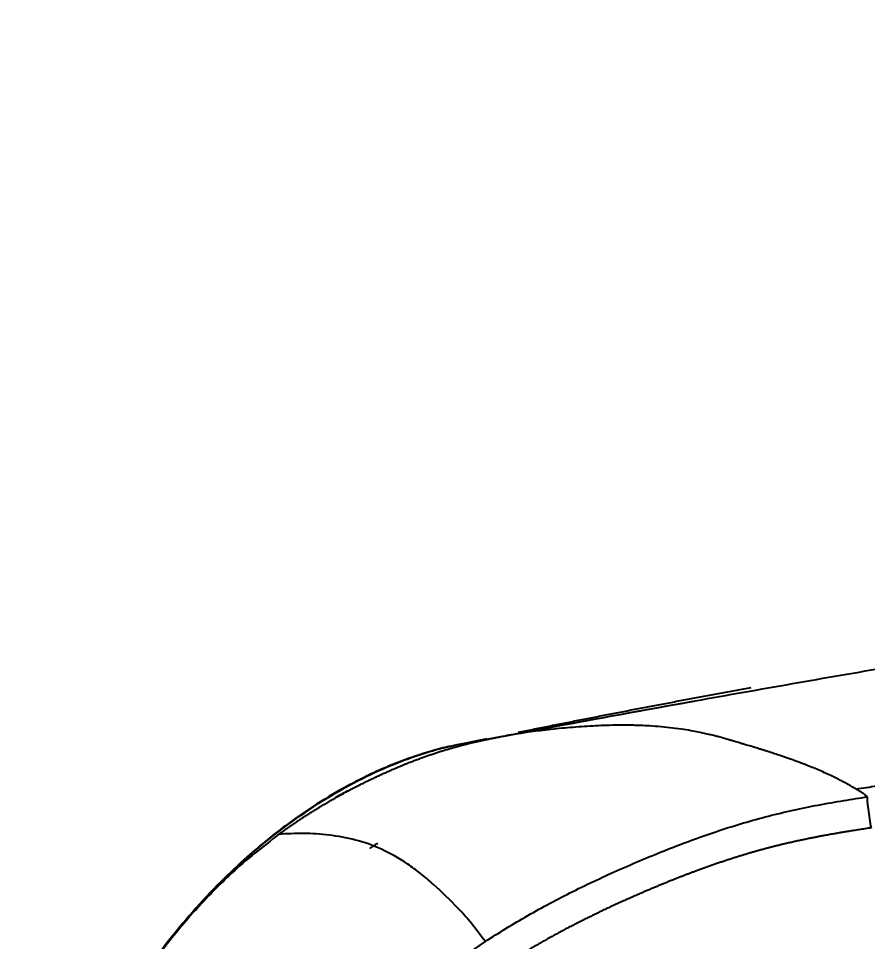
# Model space of a CAD drawing. Header units: millimetres. Extents: x 0 to 2520, y 0 to 1796.
# Drawn here: x 842.54 to 879.58, y 1243.1 to 1283.36 of the extents above; entities that cross this region are included whole.
import ezdxf

# ---------------------------------------------------------------- set-up
doc = ezdxf.new("R2010")
doc.units = ezdxf.units.MM
doc.header["$LTSCALE"] = 50
doc.styles.add('style1', font='gbeitc.shx')
doc.styles.add('유형1', font='gbeitc.shx', dxfattribs={"height": 8})
doc.dimstyles.new('ISO-25', dxfattribs={"dimtxt": 2.5, "dimasz": 3, "dimexe": 1.25, "dimexo": 0.5, "dimgap": 1, "dimtad": 3, "dimtoh": 1, "dimdsep": 46, "dimtxsty": '유형1', "dimcen": 2.5, "dimclrd": 5, "dimclre": 5, "dimclrt": 5, "dimadec": 0, "dimazin": 0, "dimtfac": 1, "dimtmove": 0, "dimatfit": 3, "dimfxl": 1, "dimarcsym": 0})

# ---------------------------------------------------------------- blocks, each defined once
blk = doc.blocks.new('*D4')
at = {"color": 2, "linetype": 'Continuous', "lineweight": -2}
for p, q in [((766.879, 1089.075), (766.879, 1306.611)), ((1212.102, 1085.212), (1212.102, 1306.611)), ((778.879, 1304.111), (1200.102, 1304.111))]:
    blk.add_line(p, q, dxfattribs=at)
at = {"color": 2, "linetype": 'Continuous'}
for points in [[(778.879, 1306.111), (778.879, 1302.111), (766.879, 1304.111)], [(1200.102, 1306.111), (1200.102, 1302.111), (1212.102, 1304.111)]]:
    blk.add_solid(points, dxfattribs=at)
at = {"layer": 'Defpoints', "color": 0, "linetype": 'Continuous'}
for p in [(1212.102, 1304.111), (766.879, 1087.075), (1212.102, 1083.212)]:
    blk.add_point(p, dxfattribs=at)
at = {"color": 2, "linetype": 'Continuous', "insert": (989.49, 1313.111), "char_height": 16, "attachment_point": 5, "style": 'style1'}
blk.add_mtext('445.22', dxfattribs=at)

msp = doc.modelspace()

# ---------------------------------------------------------------- linework, layer by layer
at = {"color": 7, "linetype": 'Continuous'}
for points, degree, knots in [([(879.08, 1249.754), (879.23, 1249.777), (879.531, 1249.824), (879.982, 1249.894), (880.432, 1249.964), (880.882, 1250.033), (881.332, 1250.103), (881.781, 1250.172), (882.23, 1250.24), (882.679, 1250.309), (883.127, 1250.377), (883.575, 1250.445), (884.022, 1250.512), (884.469, 1250.58), (884.916, 1250.647), (885.362, 1250.714), (885.808, 1250.78), (886.253, 1250.847), (886.699, 1250.913), (887.143, 1250.979), (887.588, 1251.044), (888.032, 1251.109), (888.476, 1251.174), (888.919, 1251.239), (889.362, 1251.304), (889.805, 1251.368), (890.247, 1251.432), (890.689, 1251.496), (891.13, 1251.559), (891.572, 1251.623), (892.012, 1251.686), (892.453, 1251.749), (892.893, 1251.811), (893.333, 1251.873), (893.772, 1251.935), (894.211, 1251.997), (894.65, 1252.059), (895.088, 1252.12), (895.526, 1252.181), (895.963, 1252.242), (896.401, 1252.302), (896.837, 1252.363), (897.274, 1252.423), (897.71, 1252.482), (898.146, 1252.542), (898.581, 1252.601), (899.016, 1252.66), (899.451, 1252.719), (899.885, 1252.778), (900.319, 1252.836), (900.753, 1252.894), (901.186, 1252.952), (901.619, 1253.01), (902.052, 1253.067), (902.484, 1253.124), (902.916, 1253.181), (903.347, 1253.238), (903.778, 1253.294), (904.209, 1253.35), (904.639, 1253.406), (905.069, 1253.462), (905.499, 1253.517), (905.929, 1253.572), (906.358, 1253.627), (906.786, 1253.682), (907.215, 1253.737), (907.643, 1253.791), (908.07, 1253.845), (908.497, 1253.899), (908.924, 1253.952), (909.351, 1254.006), (909.777, 1254.059), (910.203, 1254.112), (910.629, 1254.164), (911.054, 1254.217), (911.479, 1254.269), (911.903, 1254.321), (912.327, 1254.372), (912.751, 1254.424), (913.174, 1254.475), (913.598, 1254.526), (914.02, 1254.577), (914.443, 1254.628), (914.865, 1254.678), (915.286, 1254.728), (915.708, 1254.778), (918.467, 1255.103), (923.55, 1255.682), (930.947, 1256.467), (938.303, 1257.19), (945.621, 1257.853), (950.776, 1258.279), (953.78, 1258.515), (954.645, 1258.582), (955.509, 1258.648), (956.374, 1258.714), (957.238, 1258.778), (958.102, 1258.842), (958.966, 1258.905), (959.83, 1258.967), (960.694, 1259.029), (961.558, 1259.089), (962.421, 1259.149), (963.285, 1259.208), (964.148, 1259.266), (965.011, 1259.323), (965.874, 1259.38), (966.737, 1259.436), (967.6, 1259.491), (968.463, 1259.545), (969.325, 1259.598), (970.188, 1259.651), (971.05, 1259.702), (971.912, 1259.753), (972.775, 1259.803), (973.637, 1259.853), (974.499, 1259.901), (975.361, 1259.949), (976.222, 1259.996), (977.084, 1260.042), (977.946, 1260.087), (978.807, 1260.132), (979.669, 1260.175), (980.53, 1260.218), (981.391, 1260.26), (982.252, 1260.302), (983.113, 1260.342), (983.974, 1260.382), (984.835, 1260.421), (985.696, 1260.459), (986.557, 1260.496), (987.418, 1260.532), (988.279, 1260.568), (989.139, 1260.603), (990, 1260.637), (990.86, 1260.67), (991.721, 1260.703), (992.581, 1260.734), (993.441, 1260.765), (994.301, 1260.795), (995.162, 1260.824), (996.022, 1260.853), (996.882, 1260.88), (997.742, 1260.907), (998.602, 1260.933), (999.462, 1260.958), (1000.322, 1260.983), (1001.182, 1261.007), (1002.041, 1261.029), (1002.901, 1261.051), (1003.761, 1261.073), (1004.621, 1261.093), (1005.48, 1261.113), (1006.34, 1261.131), (1007.2, 1261.149), (1008.059, 1261.167), (1008.919, 1261.183), (1009.779, 1261.199), (1010.638, 1261.214), (1011.498, 1261.228), (1012.357, 1261.241), (1013.217, 1261.253), (1014.076, 1261.265), (1014.936, 1261.276), (1015.795, 1261.286), (1016.655, 1261.295), (1017.514, 1261.303), (1018.374, 1261.311), (1019.233, 1261.318), (1020.092, 1261.324), (1020.952, 1261.329), (1021.811, 1261.333), (1022.671, 1261.337), (1023.53, 1261.34), (1024.39, 1261.342), (1025.249, 1261.343), (1025.822, 1261.343), (1026.109, 1261.343)], 3, [0, 0, 0, 0, 0.003098, 0.006193, 0.009285, 0.012374, 0.01546, 0.018544, 0.021625, 0.024703, 0.027778, 0.03085, 0.03392, 0.036987, 0.040051, 0.043112, 0.046171, 0.049226, 0.052279, 0.055329, 0.058377, 0.061422, 0.064463, 0.067503, 0.070539, 0.073573, 0.076604, 0.079632, 0.082657, 0.08568, 0.0887, 0.091717, 0.094732, 0.097744, 0.100753, 0.103759, 0.106763, 0.109764, 0.112763, 0.115758, 0.118751, 0.121742, 0.124729, 0.127714, 0.130696, 0.133676, 0.136653, 0.139627, 0.142599, 0.145568, 0.148534, 0.151498, 0.154459, 0.157418, 0.160373, 0.163327, 0.166277, 0.169225, 0.17217, 0.175113, 0.178053, 0.180991, 0.183925, 0.186858, 0.189787, 0.192714, 0.195639, 0.198561, 0.20148, 0.204397, 0.207311, 0.210223, 0.213132, 0.216038, 0.218942, 0.221843, 0.224742, 0.227638, 0.230532, 0.233423, 0.236311, 0.239197, 0.242081, 0.244962, 0.24784, 0.250716, 0.25359, 0.304323, 0.354721, 0.404794, 0.454558, 0.504023, 0.509898, 0.515771, 0.521643, 0.527514, 0.533383, 0.539251, 0.545117, 0.550982, 0.556846, 0.562708, 0.568569, 0.574429, 0.580288, 0.586145, 0.592001, 0.597856, 0.603709, 0.609562, 0.615413, 0.621263, 0.627113, 0.632961, 0.638807, 0.644653, 0.650498, 0.656342, 0.662185, 0.668026, 0.673867, 0.679707, 0.685546, 0.691384, 0.697221, 0.703058, 0.708893, 0.714728, 0.720562, 0.726395, 0.732227, 0.738058, 0.743889, 0.749719, 0.755549, 0.761377, 0.767205, 0.773033, 0.778859, 0.784685, 0.790511, 0.796336, 0.80216, 0.807984, 0.813808, 0.819631, 0.825453, 0.831275, 0.837096, 0.842918, 0.848738, 0.854559, 0.860379, 0.866198, 0.872018, 0.877837, 0.883655, 0.889474, 0.895292, 0.90111, 0.906928, 0.912746, 0.918563, 0.92438, 0.930197, 0.936014, 0.941831, 0.947648, 0.953465, 0.959282, 0.965099, 0.970915, 0.976732, 0.982549, 0.988366, 0.994183, 1, 1, 1, 1]), ([(879.08, 1249.754), (879.066, 1249.763), (879.029, 1249.784), (878.971, 1249.818), (878.898, 1249.86), (878.81, 1249.91), (878.7, 1249.972), (878.574, 1250.04), (878.426, 1250.118), (878.248, 1250.209), (878.023, 1250.318), (877.768, 1250.438), (877.496, 1250.558), (877.224, 1250.673), (876.921, 1250.795), (876.587, 1250.924), (876.223, 1251.057), (875.89, 1251.173), (875.602, 1251.269), (875.376, 1251.343), (875.195, 1251.401), (875.044, 1251.448), (874.909, 1251.49), (874.781, 1251.529), (874.669, 1251.564), (874.571, 1251.593), (874.474, 1251.622), (874.369, 1251.653), (874.264, 1251.684), (874.175, 1251.71), (874.101, 1251.731), (874.027, 1251.753), (873.94, 1251.779), (873.839, 1251.809), (873.741, 1251.839), (873.657, 1251.865), (873.587, 1251.886), (873.518, 1251.907), (873.434, 1251.931), (873.33, 1251.962), (873.212, 1251.995), (873.073, 1252.033), (872.907, 1252.077), (872.698, 1252.129), (872.461, 1252.183), (872.182, 1252.242), (871.847, 1252.305), (871.427, 1252.372), (870.952, 1252.433), (870.449, 1252.481), (869.891, 1252.517), (869.224, 1252.54), (868.396, 1252.538), (867.466, 1252.502), (866.491, 1252.429), (865.271, 1252.302), (864.388, 1252.176), (863.827, 1252.086)], 3, [0, 0, 0, 0, 0.002751, 0.00691, 0.011069, 0.016614, 0.023546, 0.031863, 0.040181, 0.051272, 0.065135, 0.08177, 0.098406, 0.115042, 0.131677, 0.153858, 0.176039, 0.19822, 0.214856, 0.228719, 0.239809, 0.248127, 0.256445, 0.264763, 0.271694, 0.277239, 0.282785, 0.289716, 0.296648, 0.302193, 0.306352, 0.310511, 0.316056, 0.322988, 0.329919, 0.335464, 0.339623, 0.343782, 0.349327, 0.356259, 0.364577, 0.372895, 0.383985, 0.397848, 0.414484, 0.431119, 0.4533, 0.481026, 0.514298, 0.547569, 0.58084, 0.625202, 0.680654, 0.747197, 0.81374, 0.880282, 1, 1, 1, 1]), ([(853.899, 1247.782), (854.94, 1248.547), (856.112, 1249.223), (857.351, 1249.939), (858.638, 1250.511), (859.998, 1251.116), (861.284, 1251.498), (861.911, 1251.685), (862.574, 1251.834), (863.031, 1251.936), (863.827, 1252.086)], 2, [0, 0, 0, 0.25, 0.25, 0.5, 0.5, 0.75, 0.75, 0.875, 0.875, 1, 1, 1]), ([(861.36, 1251.62), (860.551, 1251.43), (859.142, 1250.984), (857.258, 1250.112), (855.721, 1249.228), (854.169, 1248.174), (852.699, 1246.986), (851.311, 1245.679), (850.133, 1244.423), (848.992, 1243.037), (847.943, 1241.58), (847.048, 1240.145), (846.369, 1238.895), (845.787, 1237.672), (845.425, 1236.854), (845.255, 1236.353), (845.247, 1236.328)], 3, [0, 0, 0, 0, 0.126262, 0.221217, 0.296043, 0.371811, 0.468598, 0.534271, 0.606209, 0.677134, 0.750419, 0.823304, 0.884849, 0.928664, 0.996412, 1, 1, 1, 1]), ([(850.235, 1244.469), (852.063, 1246.538), (854.149, 1248.254), (857.216, 1250.084), (858.212, 1250.566), (859.659, 1251.127), (860.134, 1251.287), (861.075, 1251.558), (861.589, 1251.678), (862, 1251.755)], 3, [0, 0, 0, 0, 0.5, 0.5, 0.75, 0.75, 0.875, 0.875, 1, 1, 1, 1]), ([(856.909, 1249.676), (856.891, 1249.667), (856.851, 1249.645), (856.788, 1249.612), (856.722, 1249.576), (856.655, 1249.54), (856.589, 1249.504), (856.523, 1249.468), (856.457, 1249.431), (856.413, 1249.407), (856.391, 1249.394)], 3, [0, 0, 0, 0, 0.103333, 0.231374, 0.359431, 0.487506, 0.615599, 0.743711, 0.871845, 1, 1, 1, 1]), ([(879.578, 1249.418), (879.549, 1249.441), (879.477, 1249.496), (879.37, 1249.572), (879.262, 1249.643), (879.175, 1249.697), (879.117, 1249.732), (879.088, 1249.75), (879.08, 1249.754)], 3, [0, 0, 0, 0, 0.177161, 0.436791, 0.65315, 0.826237, 0.956052, 1, 1, 1, 1]), ([(862.907, 1243.105), (863.205, 1243.295), (863.814, 1243.685), (865.075, 1244.43), (866.729, 1245.313), (868.46, 1246.121), (869.888, 1246.734), (870.968, 1247.171), (872.032, 1247.573), (873.448, 1248.068), (875.238, 1248.6), (877.068, 1248.999), (878.515, 1249.251), (879.234, 1249.364), (879.578, 1249.418)], 3, [0, 0, 0, 0, 0.059804, 0.122401, 0.247187, 0.375348, 0.443014, 0.507402, 0.570153, 0.632746, 0.757083, 0.879739, 0.942438, 1, 1, 1, 1]), ([(879.744, 1248.066), (879.702, 1248.293), (879.651, 1248.614), (879.584, 1249.159), (879.572, 1249.35), (879.578, 1249.418)], 3, [0, 0, 0, 0, 0.5, 0.5, 1, 1, 1, 1]), ([(879.744, 1248.066), (878.891, 1247.932), (878.449, 1247.858), (877.762, 1247.743), (877.147, 1247.62), (876.457, 1247.482), (875.832, 1247.332), (875.265, 1247.196), (874.688, 1247.031), (873.468, 1246.682), (872.231, 1246.229), (871.122, 1245.822), (869.918, 1245.308), (868.155, 1244.556), (866.608, 1243.752), (864.997, 1242.913), (863.484, 1241.933)], 2, [0, 0, 0, 0.071429, 0.071429, 0.142857, 0.142857, 0.214286, 0.214286, 0.285714, 0.285714, 0.428571, 0.428571, 0.571429, 0.571429, 0.785714, 0.785714, 1, 1, 1]), ([(853.899, 1247.782), (853.194, 1247.233), (851.831, 1246.172), (850.657, 1244.905), (850.091, 1244.294)], 3, [0, 0, 0, 0, 0.517263, 1, 1, 1, 1]), ([(862.907, 1243.105), (862.71, 1243.367), (862.319, 1243.888), (861.564, 1244.736), (860.913, 1245.359), (860.361, 1245.841), (859.989, 1246.145), (859.326, 1246.637), (858.002, 1247.384), (856.479, 1247.741), (854.988, 1247.837), (854.253, 1247.8), (853.899, 1247.782)], 3, [0, 0, 0, 0, 0.066897, 0.132462, 0.254093, 0.285179, 0.316746, 0.37854, 0.506322, 0.756601, 0.882728, 1, 1, 1, 1]), ([(850.091, 1244.294), (849.788, 1243.936), (849.179, 1243.215), (848.333, 1242.07), (847.432, 1240.719), (846.516, 1239.134), (845.393, 1236.79), (844.626, 1234.513), (844.157, 1232.338), (844.047, 1231.31), (843.989, 1230.767)], 3, [0, 0, 0, 0, 0.085711, 0.172487, 0.26031, 0.385365, 0.515725, 0.762742, 0.874733, 1, 1, 1, 1]), ([(849.321, 1243.387), (849.335, 1243.404), (849.361, 1243.436), (849.399, 1243.483), (849.435, 1243.528), (849.469, 1243.571), (849.502, 1243.611), (849.533, 1243.649), (849.562, 1243.684), (849.59, 1243.718), (849.615, 1243.748), (849.639, 1243.777), (849.661, 1243.804), (849.681, 1243.828), (849.699, 1243.85), (849.716, 1243.869), (849.73, 1243.887), (849.743, 1243.902), (849.754, 1243.915), (849.763, 1243.925), (849.77, 1243.934), (849.775, 1243.94), (849.786, 1243.953), (849.804, 1243.975), (849.83, 1244.005), (849.855, 1244.035), (849.881, 1244.065), (849.906, 1244.094), (849.932, 1244.124), (849.957, 1244.153), (849.982, 1244.182), (850.008, 1244.212), (850.033, 1244.241), (850.058, 1244.27), (850.083, 1244.298), (850.109, 1244.327), (850.134, 1244.356), (850.159, 1244.384), (850.184, 1244.412), (850.209, 1244.441), (850.226, 1244.459), (850.235, 1244.469)], 3, [0, 0, 0, 0, 0.044862, 0.087668, 0.128417, 0.167106, 0.203734, 0.238301, 0.270805, 0.301247, 0.329627, 0.355944, 0.380198, 0.402391, 0.422521, 0.440591, 0.456599, 0.470548, 0.482436, 0.492265, 0.500035, 0.505746, 0.509398, 0.537297, 0.56512, 0.592867, 0.620538, 0.648133, 0.675653, 0.703096, 0.730464, 0.757757, 0.784973, 0.812114, 0.83918, 0.86617, 0.893085, 0.919924, 0.94669, 0.973381, 1, 1, 1, 1]), ([(846.774, 1217.802), (846.827, 1218.337), (846.938, 1219.462), (847.327, 1221.704), (848.071, 1224.539), (849.379, 1227.891), (851.166, 1231.27), (853.388, 1234.501), (856.114, 1237.633), (859.232, 1240.547), (861.689, 1242.257), (862.907, 1243.105)], 3, [0, 0, 0, 0, 0.053338, 0.112054, 0.225191, 0.342189, 0.464481, 0.596858, 0.719991, 0.861159, 1, 1, 1, 1]), ([(847.691, 1241.117), (847.702, 1241.133), (847.723, 1241.167), (847.756, 1241.217), (847.788, 1241.267), (847.821, 1241.317), (847.853, 1241.367), (847.886, 1241.417), (847.919, 1241.466), (847.952, 1241.516), (847.985, 1241.566), (848.018, 1241.615), (848.063, 1241.681), (848.118, 1241.762), (848.184, 1241.859), (848.25, 1241.954), (848.315, 1242.048), (848.381, 1242.142), (848.459, 1242.251), (848.55, 1242.378), (848.655, 1242.521), (848.762, 1242.666), (848.86, 1242.796), (848.973, 1242.944), (849.072, 1243.072), (849.165, 1243.19), (849.223, 1243.264), (849.275, 1243.328), (849.307, 1243.369), (849.321, 1243.387)], 3, [0, 0, 0, 0, 0.021442, 0.04288, 0.064313, 0.085742, 0.107167, 0.12859, 0.15001, 0.171428, 0.192844, 0.214259, 0.235673, 0.277866, 0.319699, 0.361176, 0.402303, 0.443085, 0.483526, 0.546579, 0.610174, 0.674336, 0.739086, 0.784539, 0.874, 0.911526, 0.945041, 0.974534, 1, 1, 1, 1])]:
    msp.add_open_spline(points, degree=degree, knots=knots, dxfattribs=at)
for points, degree in [([(863.827, 1252.086), (880.664, 1255.256), (897.194, 1257.773)], 2), ([(874.491, 1254.167), (869.404, 1253.244), (864.333, 1252.215)], 2), ([(863.805, 1252.082), (866.547, 1252.599), (869.285, 1253.102), (872.017, 1253.593)], 3), ([(862, 1251.755), (862.602, 1251.864), (863.203, 1251.973), (863.805, 1252.082)], 3), ([(862.984, 1251.939), (862.54, 1251.847), (862.097, 1251.755)], 2), ([(858.211, 1247.383), (858.093, 1247.312), (857.974, 1247.238), (857.855, 1247.162)], 3)]:
    msp.add_open_spline(points, degree=degree, dxfattribs=at)

# ---------------------------------------------------------------- dimensions: what is measured, and where the dimension line sits
dim = msp.add_linear_dim(base=(1212.102, 1304.111), p1=(766.879, 1087.075), p2=(1212.102, 1083.212), dimstyle='ISO-25', override={"dimtxt": 16, "dimasz": 12, "dimexe": 2.5, "dimexo": 2, "dimtoh": 0, "dimtxsty": 'style1', "dimcen": -1, "dimclrd": 2, "dimclre": 2, "dimclrt": 2}, dxfattribs=at)
dim.commit()
dim.dimension.update_dxf_attribs({"geometry": '*D4', "text_midpoint": (989.49, 1313.111)})

doc.saveas('drawing.dxf')
